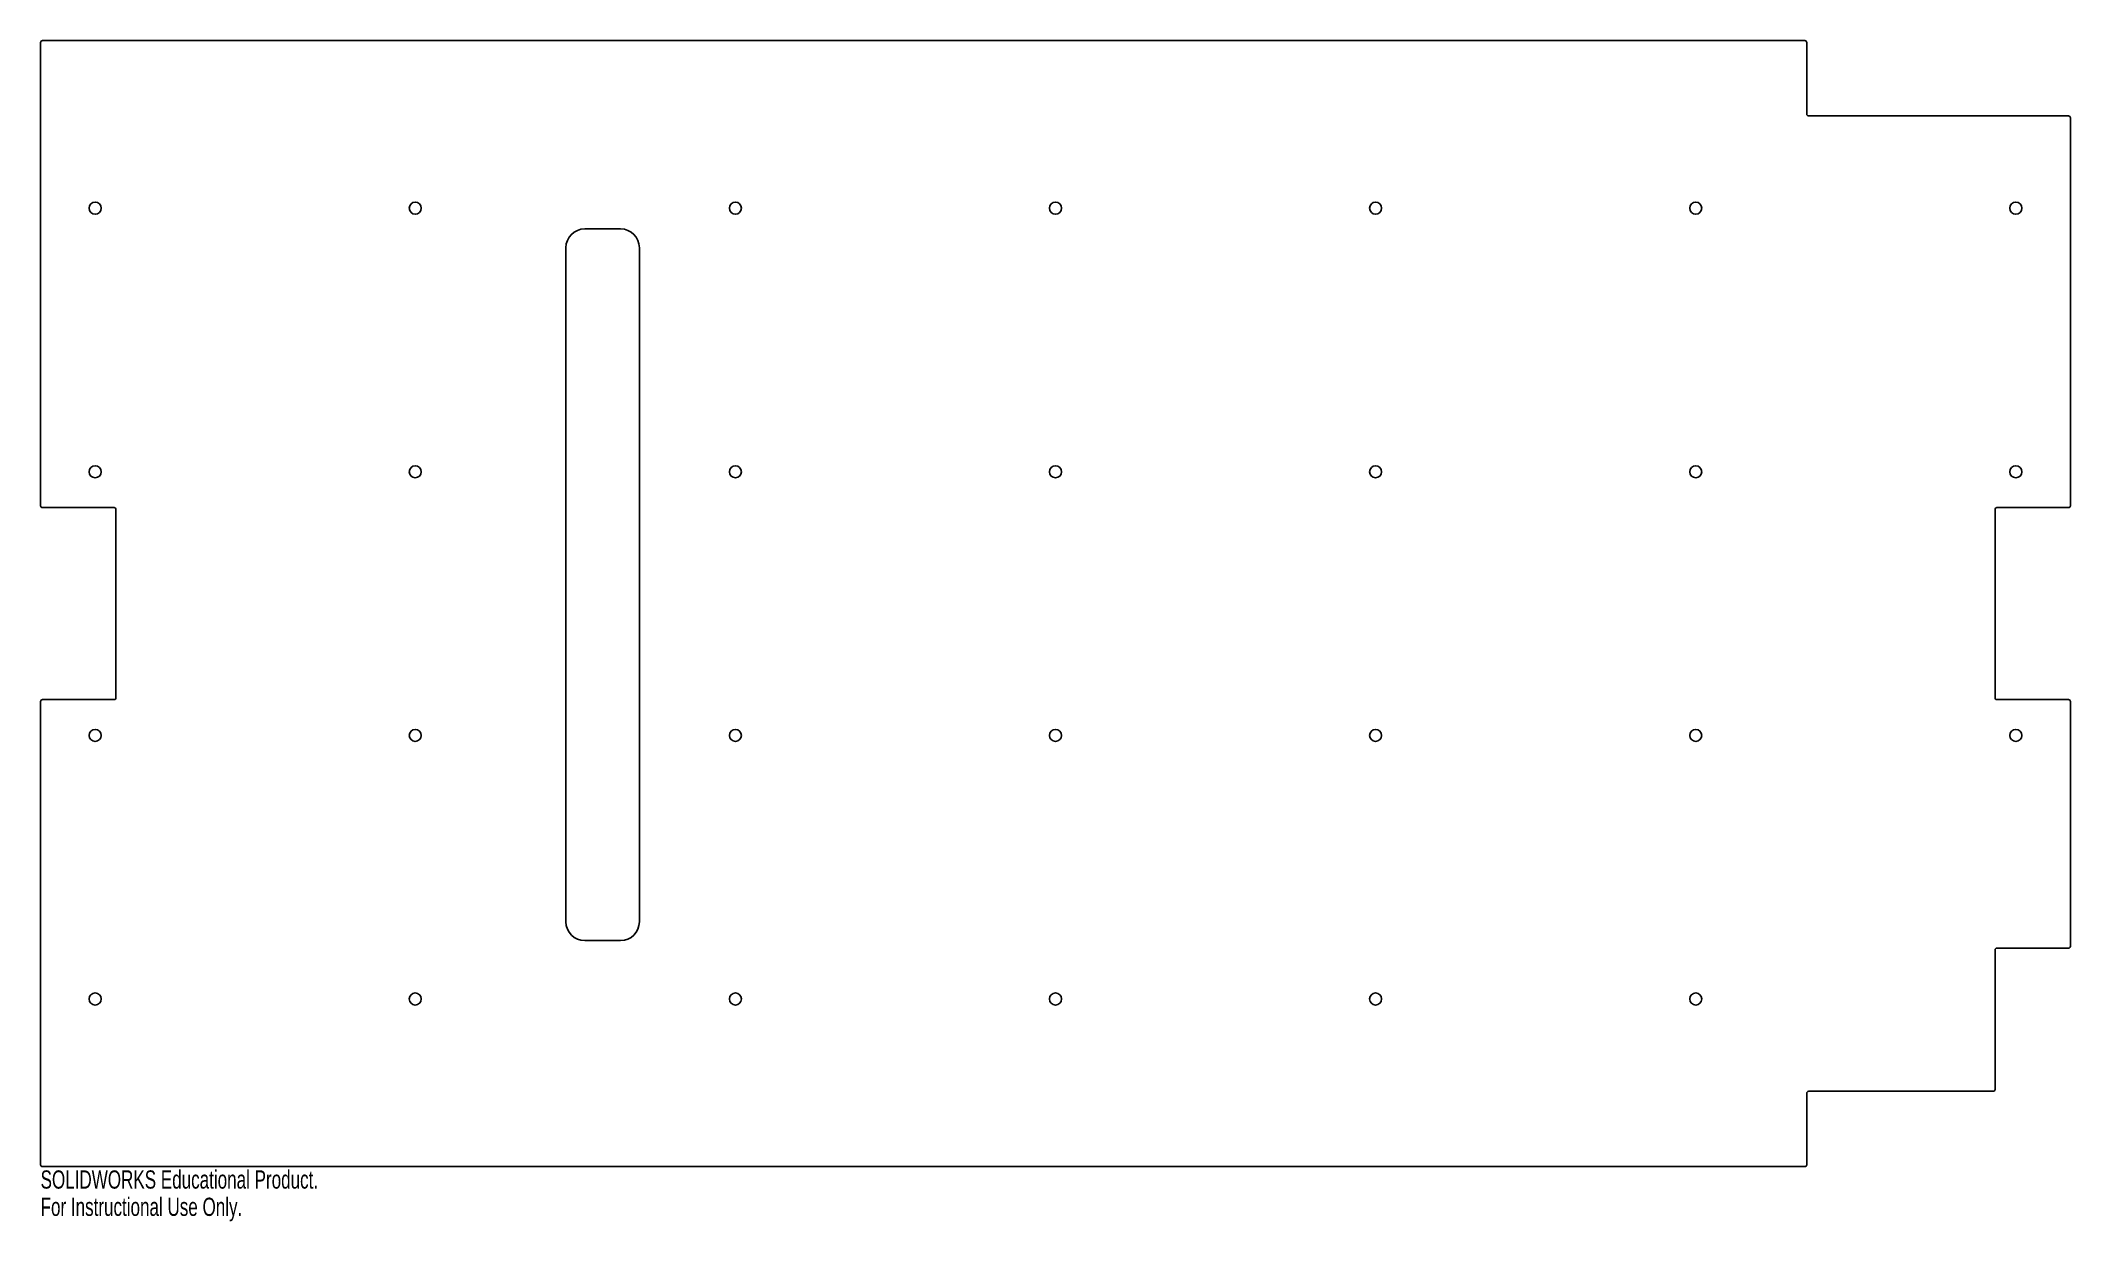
# Model space of a CAD drawing. Header units: millimetres. Extents: x -270 to 270, y -164 to 150.
import ezdxf

# ---------------------------------------------------------------- set-up
doc = ezdxf.new("R2010")
doc.units = ezdxf.units.MM
doc.styles.add('SLDTEXTSTYLE0', font='TXT', dxfattribs={"width": 0.7})

msp = doc.modelspace()

# ---------------------------------------------------------------- linework, layer by layer
at = {"color": 7, "linetype": 'Continuous', "lineweight": 25}
for p, q in [((-269.5, 26), (-269.5, 149)), ((-269, 149.5), (199, 149.5)), ((199.5, 130), (199.5, 149)), ((269, 129.5), (200, 129.5)), ((269.5, 129), (269.5, 26)), ((-125, 99.5), (-115.5, 99.5)), ((-130, -84.5), (-130, 94.5)), ((-110.5, 94.5), (-110.5, -84.5)), ((-269, 25.5), (-250, 25.5)), ((-249.5, 25), (-249.5, -25)), ((249.5, 25), (249.5, -25)), ((269, 25.5), (250, 25.5)), ((-269.5, -149), (-269.5, -26)), ((-250, -25.5), (-269, -25.5)), ((250, -25.5), (269, -25.5)), ((269.5, -26), (269.5, -91)), ((-115.5, -89.5), (-125, -89.5)), ((250, -91.5), (269, -91.5)), ((249.5, -129), (249.5, -92)), ((199.5, -149), (199.5, -130)), ((200, -129.5), (249, -129.5)), ((199, -149.5), (-269, -149.5))]:
    msp.add_line(p, q, dxfattribs=at)
for centre in [(-255, 105), (-170, 105), (-85, 105), (0, 105), (85, 105), (170, 105), (255, 105), (-255, 35), (-170, 35), (-85, 35), (0, 35), (85, 35), (170, 35), (255, 35), (-255, -35), (-170, -35), (-85, -35), (0, -35), (85, -35), (170, -35), (255, -35), (-255, -105), (-170, -105), (-85, -105), (0, -105), (85, -105), (170, -105)]:
    msp.add_circle(centre, 1.6, dxfattribs=at)
for centre, radius, start, end in [((-269, 149), 0.5, 90, 180), ((199, 149), 0.5, 0, 90), ((200, 130), 0.5, 180, 270), ((269, 129), 0.5, 0, 90), ((-125, 94.5), 5, 90, 180), ((-115.5, 94.5), 5, 0, 90), ((-269, 26), 0.5, 180, 270), ((-250, 25), 0.5, 0, 90), ((250, 25), 0.5, 90, 180), ((269, 26), 0.5, 270, 0), ((-269, -26), 0.5, 90, 180), ((-250, -25), 0.5, 270, 0), ((250, -25), 0.5, 180, 270), ((269, -26), 0.5, 0, 90), ((-125, -84.5), 5, 180, 270), ((-115.5, -84.5), 5, 270, 0), ((250, -92), 0.5, 90, 180), ((269, -91), 0.5, 270, 0), ((249, -129), 0.5, 270, 0), ((200, -130), 0.5, 90, 180), ((-269, -149), 0.5, 180, 270), ((199, -149), 0.5, 270, 0)]:
    msp.add_arc(centre, radius, start, end, dxfattribs=at)

# ---------------------------------------------------------------- texts
at = {"color": 7, "linetype": 'Continuous', "char_height": 4.8336, "attachment_point": 1, "style": 'SLDTEXTSTYLE0'}
for s, insert in [('SOLIDWORKS Educational Product.', (-269.5, -150.52)), ('For Instructional Use Only.', (-269.5, -157.77))]:
    msp.add_mtext(s, dxfattribs=dict(at, insert=insert))

doc.saveas('drawing.dxf')
